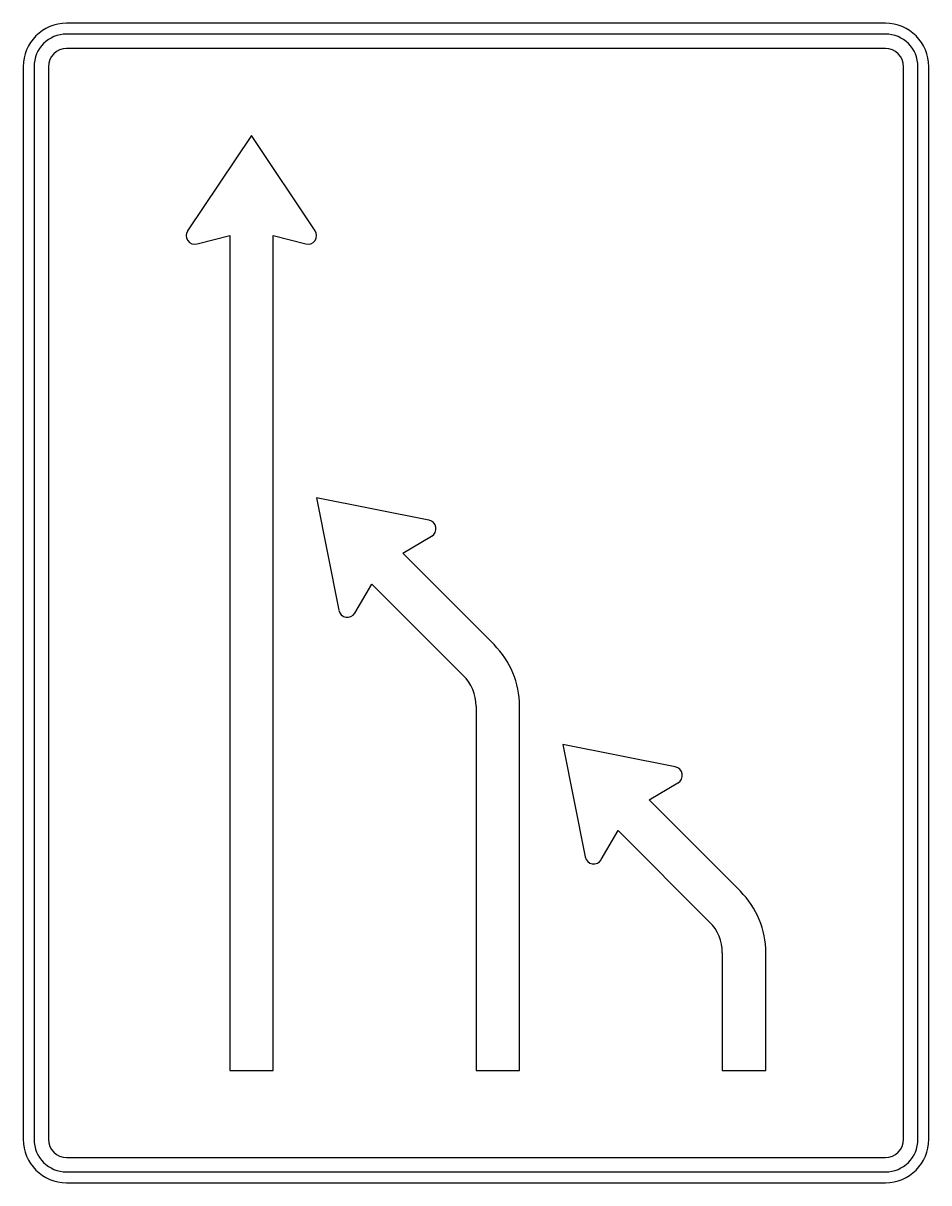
# Model space of a CAD drawing. Extents: x 0 to 1250, y 0 to 1600.
import ezdxf

# ---------------------------------------------------------------- set-up
doc = ezdxf.new("R2010")
doc.units = 0
doc.header["$LTSCALE"] = 25
doc.linetypes.add('AUSGEZOGEN', pattern=[0])
doc.layers.get('0').update_dxf_attribs({"linetype": 'AUSGEZOGEN'})

msp = doc.modelspace()

# ---------------------------------------------------------------- linework, layer by layer
for p, q in [((1190, 1600), (60, 1600)), ((1190, 1585), (60, 1585)), ((1190, 1565), (60, 1565)), ((0, 1540), (0, 60)), ((15, 1540), (15, 60)), ((35, 1540), (35, 60)), ((1215, 60), (1215, 1540)), ((1235, 60), (1235, 1540)), ((1250, 60), (1250, 1540)), ((315, 1445), (227, 1313.7)), ((403, 1313.7), (315, 1445)), ((240, 1295.4), (285, 1307)), ((285, 1307), (285, 155)), ((345, 1307), (390, 1295.4)), ((345, 155), (345, 1307)), ((560.1, 914.3), (405, 945)), ((405, 945), (435.7, 789.9)), ((523.8, 868.6), (563.8, 892.2)), ((649.9, 742.6), (523.8, 868.6)), ((457.8, 786.2), (481.4, 826.2)), ((481.4, 826.2), (607.4, 700.1)), ((625, 657.7), (625, 155)), ((685, 155), (685, 657.7)), ((900.1, 574), (745, 604.7)), ((745, 604.7), (775.7, 449.6)), ((863.8, 528.3), (903.8, 551.9)), ((989.9, 402.3), (863.8, 528.3)), ((797.8, 445.9), (821.4, 485.9)), ((821.4, 485.9), (947.4, 359.8)), ((965, 317.4), (965, 155)), ((1025, 155), (1025, 317.4)), ((285, 155), (345, 155)), ((625, 155), (685, 155)), ((965, 155), (1025, 155)), ((60, 35), (1190, 35)), ((60, 15), (1190, 15)), ((60, 0), (1190, 0))]:
    msp.add_line(p, q)
for centre, radius, start, end in [((60, 1540), 60, 90, 180), ((1190, 1540), 60, 0, 90), ((60, 1540), 45, 90, 180), ((1190, 1540), 45, 0, 90), ((60, 1540), 25, 90, 180), ((1190, 1540), 25, 0, 90), ((237, 1307), 12, 146.195, 284.475), ((393, 1307), 12, 255.525, 393.805), ((557.8, 902.5), 12, 300.52, 438.805), ((447.4, 792.2), 12, 191.195, 329.48), ((565, 657.7), 120, 0, 45), ((565, 657.7), 60, 0, 45), ((897.8, 562.2), 12, 300.52, 438.805), ((787.5, 451.9), 12, 191.195, 329.48), ((905, 317.4), 120, 0, 45), ((905, 317.4), 60, 0, 45), ((60, 60), 60, 180, 270), ((60, 60), 45, 180, 270), ((60, 60), 25, 180, 270), ((1190, 60), 60, 270, 360), ((1190, 60), 45, 270, 360), ((1190, 60), 25, 270, 360)]:
    msp.add_arc(centre, radius, start, end)

doc.saveas('drawing.dxf')
